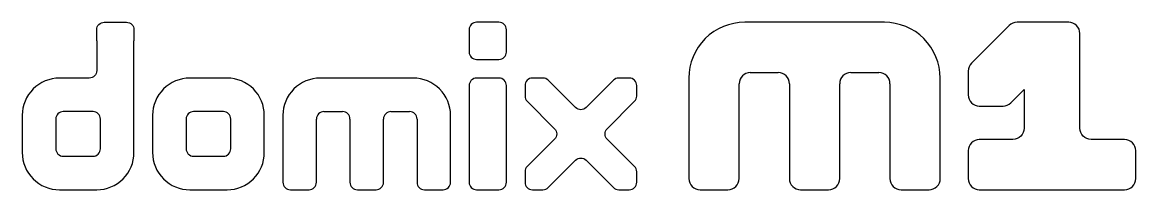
# Model space of a CAD drawing. Extents: x 229 to 528, y 722 to 767.
import ezdxf

# ---------------------------------------------------------------- set-up
doc = ezdxf.new("R2010")
doc.units = 0
doc.header["$MEASUREMENT"] = 0

msp = doc.modelspace()

# ---------------------------------------------------------------- linework, layer by layer
at = {"linetype": 'Continuous'}
for p, q in [((424.23, 753.71), (431.73, 753.71)), ((451.23, 753.71), (458.73, 753.71)), ((497.73, 749.1), (494.22, 745.59)), ((309.73, 743.21), (314.73, 743.21)), ((327.73, 743.21), (332.73, 743.21))]:
    msp.add_line(p, q, dxfattribs=at)
for points in [[(248.73, 762.21), (248.73, 765.21, -0.414214), (250.73, 767.21), (256.73, 767.21, -0.414214), (258.73, 765.21), (258.73, 762.21)], [(452.73, 767.21), (422.73, 767.21, 0.414214), (407.73, 752.21), (407.73, 725.21, 0.414214), (410.73, 722.21), (418.23, 722.21, 0.414214), (421.23, 725.21), (421.23, 750.71)], [(461.73, 750.71), (461.73, 725.21, 0.414214), (464.73, 722.21), (472.23, 722.21, 0.414214), (475.23, 725.21), (475.23, 752.21, 0.414214), (460.23, 767.21), (452.73, 767.21)], [(497.73, 749.1), (497.73, 738.71, -0.414214), (494.73, 735.71), (485.73, 735.71, 0.414214), (482.73, 732.71), (482.73, 725.21, 0.414214), (485.73, 722.21), (524.73, 722.21, 0.414214), (527.73, 725.21), (527.73, 732.71, 0.414214), (524.73, 735.71), (515.73, 735.71, -0.414214), (512.73, 738.71), (512.73, 764.21, 0.414214), (509.73, 767.21), (495.87, 767.21, 0.198912), (493.75, 766.33), (483.61, 756.2, 0.198912), (482.73, 754.07), (482.73, 747.71, 0.414214), (485.73, 744.71), (492.09, 744.71)], [(248.73, 762.21), (248.73, 754.21, -0.414214), (246.73, 752.21), (238.73, 752.21, 0.414214), (228.73, 742.21), (228.73, 732.21, 0.414214), (238.73, 722.21), (248.73, 722.21, 0.414214), (258.73, 732.21), (258.73, 752.21)], [(328.73, 752.21), (308.73, 752.21, 0.414214), (298.73, 742.21), (298.73, 724.21, 0.414214), (300.73, 722.21), (305.73, 722.21, 0.414214), (307.73, 724.21), (307.73, 741.21)], [(334.73, 741.21), (334.73, 724.21, 0.414214), (336.73, 722.21), (341.73, 722.21, 0.414214), (343.73, 724.21), (343.73, 742.21, 0.414214), (333.73, 752.21), (328.73, 752.21)], [(434.73, 750.71), (434.73, 725.21, 0.414214), (437.73, 722.21), (445.23, 722.21, 0.414214), (448.23, 725.21), (448.23, 750.71)], [(316.73, 741.21), (316.73, 724.21, 0.414214), (318.73, 722.21), (323.73, 722.21, 0.414214), (325.73, 724.21), (325.73, 741.21)]]:
    msp.add_lwpolyline(points, format="xyb", dxfattribs=at)
for points in [[(356.73, 767.21), (350.73, 767.21, 0.414214), (348.73, 765.21), (348.73, 759.21, 0.414214), (350.73, 757.21), (356.73, 757.21, 0.414214), (358.73, 759.21), (358.73, 765.21, 0.414214)], [(273.73, 722.21), (283.73, 722.21, 0.414214), (293.73, 732.21), (293.73, 742.21, 0.414214), (283.73, 752.21), (273.73, 752.21, 0.414214), (263.73, 742.21), (263.73, 732.21, 0.414214)], [(350.73, 722.21), (356.73, 722.21, 0.414214), (358.73, 724.21), (358.73, 750.21, 0.414214), (356.73, 752.21), (350.73, 752.21, 0.414214), (348.73, 750.21), (348.73, 724.21, 0.414214)], [(368.56, 752.21), (365.73, 752.21, 0.414214), (363.73, 750.21), (363.73, 747.38, 0.198912), (364.32, 745.97), (371.66, 738.62, -0.414214), (371.66, 735.8), (364.32, 728.45, 0.198912), (363.73, 727.04), (363.73, 724.21, 0.414214), (365.73, 722.21), (368.56, 722.21, 0.198912), (369.97, 722.8), (377.32, 730.14, -0.414214), (380.14, 730.14), (387.49, 722.8, 0.198912), (388.9, 722.21), (391.73, 722.21, 0.414214), (393.73, 724.21), (393.73, 727.04, 0.198912), (393.14, 728.45), (385.8, 735.8, -0.414214), (385.8, 738.62), (393.14, 745.97, 0.198912), (393.73, 747.38), (393.73, 750.21, 0.414214), (391.73, 752.21), (388.9, 752.21, 0.198912), (387.49, 751.62), (380.14, 744.28, -0.414214), (377.32, 744.28), (369.97, 751.62, 0.198912)], [(249.73, 733.21), (249.73, 741.21, 0.414214), (247.73, 743.21), (239.73, 743.21, 0.414214), (237.73, 741.21), (237.73, 733.21, 0.414214), (239.73, 731.21), (247.73, 731.21, 0.414214)], [(284.73, 733.21), (284.73, 741.21, 0.414214), (282.73, 743.21), (274.73, 743.21, 0.414214), (272.73, 741.21), (272.73, 733.21, 0.414214), (274.73, 731.21), (282.73, 731.21, 0.414214)]]:
    msp.add_lwpolyline(points, format="xyb", close=True, dxfattribs=at)
msp.add_lwpolyline([(258.73, 752.21), (258.73, 762.21)], dxfattribs=at)
for centre, radius, start, end in [((424.23, 750.71), 3, 90, 180), ((431.73, 750.71), 3, 0, 90), ((451.23, 750.71), 3, 90, 180), ((458.73, 750.71), 3, 0, 90), ((492.09, 747.71), 3, 270, 315), ((309.73, 741.21), 2, 90, 180), ((314.73, 741.21), 2, 0, 90), ((327.73, 741.21), 2, 90, 180), ((332.73, 741.21), 2, 0, 90)]:
    msp.add_arc(centre, radius, start, end, dxfattribs=at)

doc.saveas('drawing.dxf')
